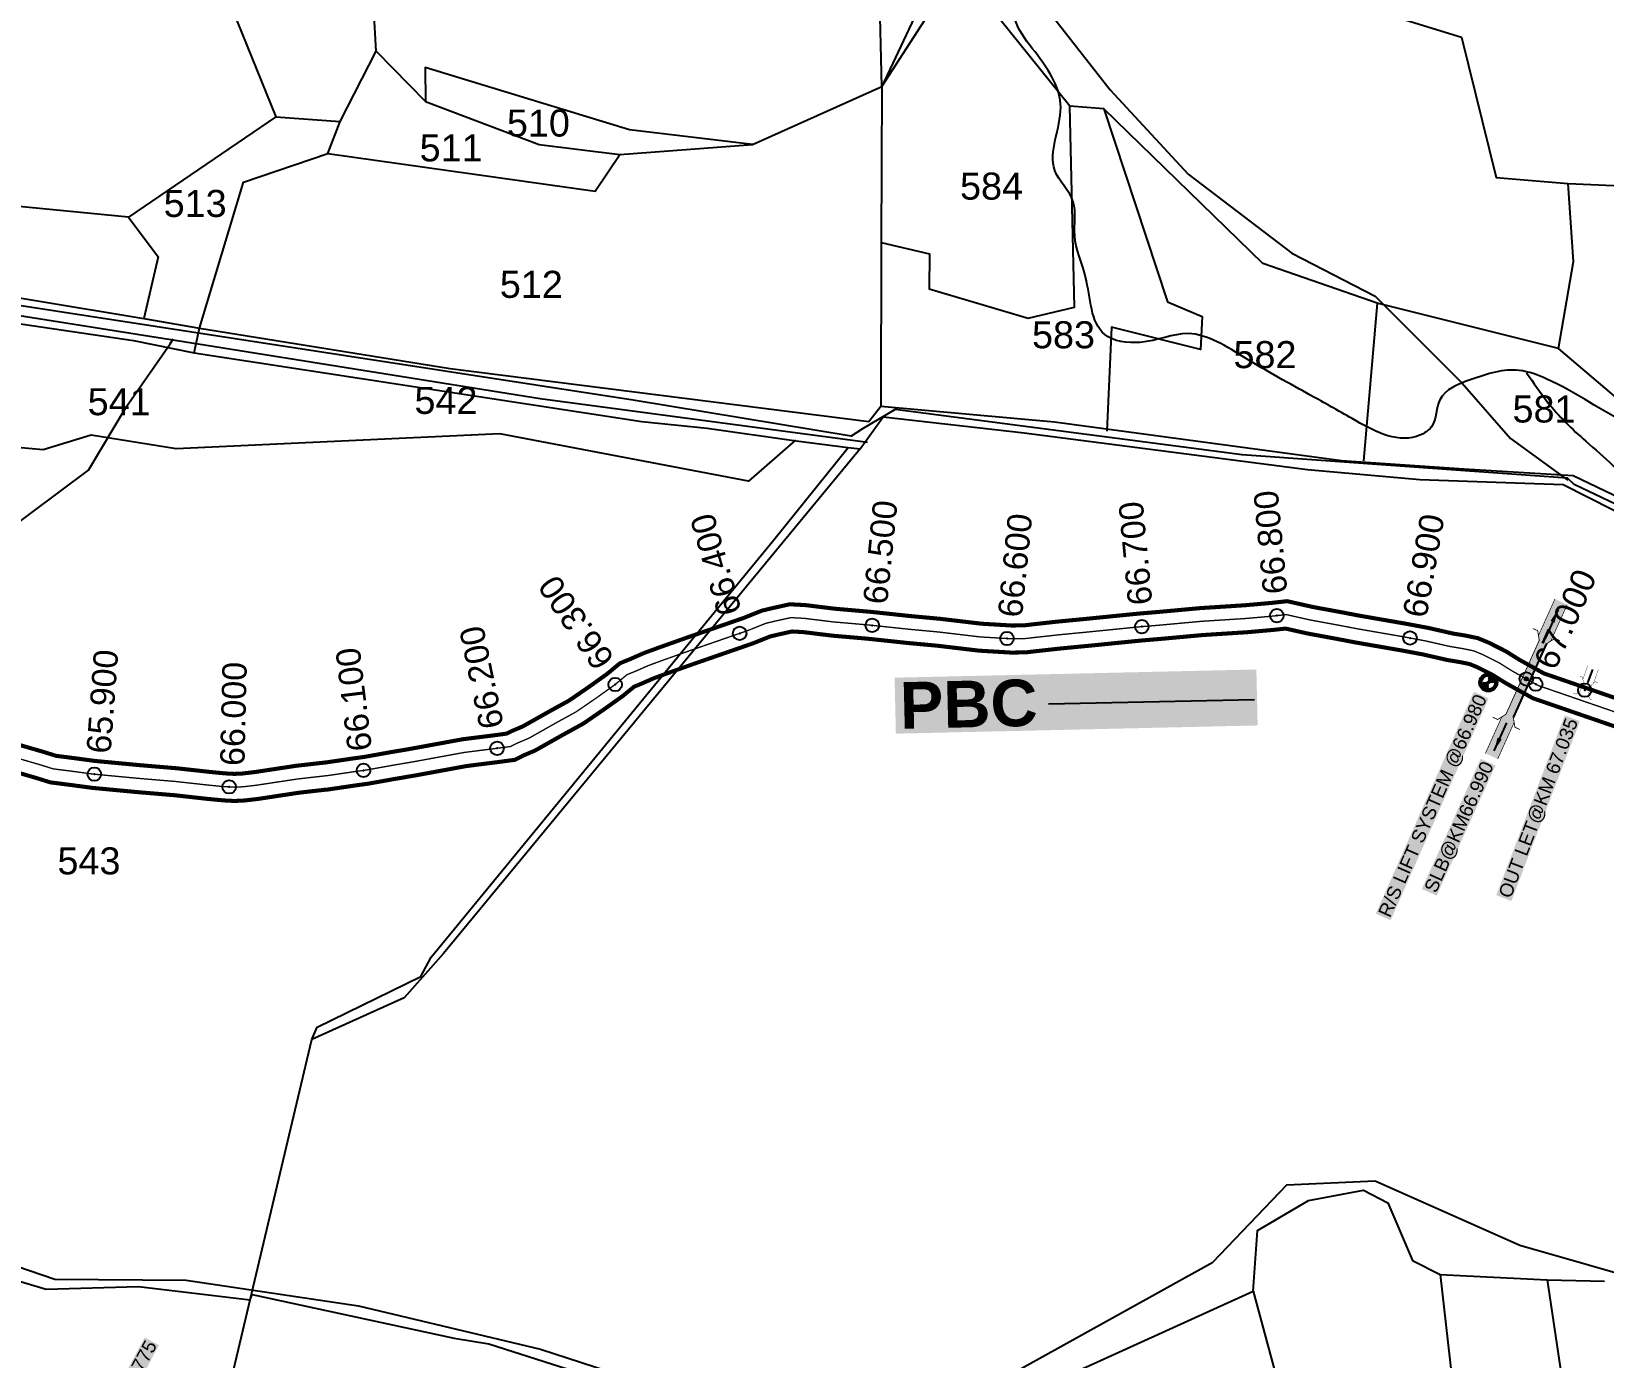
# Model space of a CAD drawing. Header units: inches. Extents: x 215816 to 245985, y 1583903 to 1595496.
# Drawn here: x 220343 to 221506, y 1590080 to 1591060 of the extents above; entities that cross this region are included whole.
import ezdxf
from ezdxf.enums import TextEntityAlignment as Align

# ---------------------------------------------------------------- set-up
doc = ezdxf.new("R2010")
doc.units = ezdxf.units.IN
doc.header["$MEASUREMENT"] = 0
doc.header["$PDMODE"] = 32
doc.header["$PDSIZE"] = 10
doc.linetypes.add('ACAD_ISO02W100', pattern=[15, 12, -3])
doc.linetypes.add('HIDDEN2', pattern=[0.1875, 0.125, -0.0625])
for name, color, linetype in [('CANAL1', 7, 'Continuous'), ('CSMark', 72, 'Continuous'), ('PLOT', 7, 'Continuous'), ('PLOTS NO', 7, 'Continuous'), ('ROAD', 1, 'Continuous'), ('STREAM', 4, 'Continuous'), ('STRUCTURE', 5, 'Continuous'), ('text2', 7, 'Continuous'), ('Title', 7, 'Continuous')]:
    doc.layers.add(name, color=color, linetype=linetype)
doc.styles.get("Standard").update_dxf_attribs({"font": 'arial.ttf'})
doc.dimstyles.get("Standard").update_dxf_attribs({"dimtxt": 0.18, "dimasz": 0.18, "dimexe": 0.18, "dimexo": 0.0625, "dimgap": 0.09, "dimtad": 0, "dimtih": 1, "dimtoh": 1, "dimdec": 4, "dimzin": 0, "dimdsep": 46, "dimtxsty": 'Standard', "dimcen": 0.09, "dimadec": 0, "dimazin": 0, "dimtfac": 1, "dimtdec": 4, "dimtofl": 0, "dimtmove": 0, "dimatfit": 3, "dimfxl": 1, "dimtolj": 1, "dimtzin": 0, "dimarcsym": 0})

# ---------------------------------------------------------------- blocks, each defined once
blk = doc.blocks.new('PUMP')
at = {"layer": 'text2', "linetype": 'Continuous'}
h = blk.add_hatch(color=5, dxfattribs=at)
h.dxf.hatch_style = 1
edge = h.paths.add_edge_path(flags=17)
edge.add_arc((0, 0), 10.1, 0, 360)
edge = h.paths.add_edge_path()
edge.add_arc((0, 0), 13.4, 0, 360)
h = blk.add_hatch(dxfattribs=at)
h.set_pattern_fill('ANSI37', color=1, scale=10)
h.set_pattern_definition([(45, (-205292.2248, -1596949.1993), (-0.8838834765, 0.8838834765), []), (135, (-205292.2248, -1596949.1993), (-0.8838834765, -0.8838834765), [])])
h.paths.add_polyline_path([(0, 10.1), (0, 0), (10.1, 0, 0.414214)])
h.paths.add_polyline_path([(0, 0), (-10.1, 0, 0.414214), (0, -10.1)])
at = {"layer": 'text2', "color": 5, "linetype": 'Continuous'}
for radius in [13.4, 10.1]:
    blk.add_circle((0, 0), radius, dxfattribs=at)
at = {"layer": 'text2', "linetype": 'Continuous'}
blk.add_circle((0, 0), 1.3, dxfattribs=at)
blk = doc.blocks.new('OT')
at = {"layer": 'STRUCTURE', "color": 190}
for points, const_width in [([(769775.2, 1706601.8), (769775.2, 1706597.8), (769769.2, 1706593.8), (769761.8, 1706593.8), (769754.4, 1706593.8), (769748.4, 1706597.8), (769748.4, 1706601.8)], 0.5), ([(769751.4, 1706595.8), (769729.4, 1706595.8)], 0.5), ([(769751.4, 1706579), (769729.4, 1706579)], 0.5), ([(769748.4, 1706573), (769748.4, 1706577), (769754.4, 1706581), (769761.8, 1706581), (769761.8, 1706581), (769761.8, 1706581), (769769.2, 1706581), (769775.2, 1706577), (769775.2, 1706573)], 0.5), ([(769761.8, 1706593.8), (769761.8, 1706581)], 2.5)]:
    blk.add_lwpolyline(points, dxfattribs=dict(at, const_width=const_width))
at = {"layer": 'STRUCTURE', "color": 0}
blk.add_circle((769761.8, 1706587.4), 1.87, dxfattribs=at)
blk.add_leader([(769732.6, 1706587.4), (769753.8, 1706587.4)], dimstyle='Standard', override={"dimasz": 10, "dimgap": 0.09, "dimtad": 0}, dxfattribs=at)
blk = doc.blocks.new('SLB')
at = {"layer": 'STRUCTURE'}
h = blk.add_hatch(dxfattribs=at)
h.set_pattern_fill('DOTS', color=6, scale=20, angle=320.3722, style=0)
h.set_pattern_definition([(320.372247934, (-159.4327, -72.9564), (1.2786241598, 0.5641323054), [0, -1.25])])
h.paths.add_polyline_path([(769699.5, 1706871.1), (769699.5, 1706861.1), (769729.1, 1706861.1), (769732.1, 1706863.1), (769792.1, 1706863.1), (769795.1, 1706861.1), (769824.7, 1706861.1), (769824.7, 1706871.1), (769795.1, 1706871.1), (769792.1, 1706869.1), (769732.1, 1706869.1), (769729.1, 1706871.1)])
at = {"layer": 'STRUCTURE', "color": 6, "const_width": 0.628}
for points in [[(769726.1, 1706877.1), (769726.1, 1706873.1), (769732.1, 1706869.1), (769792.1, 1706869.1), (769798.1, 1706873.1), (769798.1, 1706877.1)], [(769726.1, 1706855.1), (769726.1, 1706859.1), (769732.1, 1706863.1), (769792.1, 1706863.1), (769798.1, 1706859.1), (769798.1, 1706855.1)]]:
    blk.add_lwpolyline(points, dxfattribs=at)
at = {"layer": 'STRUCTURE', "color": 6, "linetype": 'ACAD_ISO02W100', "ltscale": 0.5, "const_width": 0.5}
for points in [[(769699.5, 1706871.1), (769729.1, 1706871.1)], [(769795.1, 1706871.1), (769824.7, 1706871.1)], [(769699.5, 1706861.1), (769729.1, 1706861.1)], [(769795.1, 1706861.1), (769824.7, 1706861.1)]]:
    blk.add_lwpolyline(points, dxfattribs=at)
at = {"layer": 'STRUCTURE', "color": 6}
blk.add_lwpolyline([(769732.1, 1706863.1), (769792.1, 1706863.1)], dxfattribs=at)
blk.add_lwpolyline([(769732.1, 1706863.1), (769792.1, 1706863.1)], dxfattribs=at)
at = {"layer": 'STRUCTURE', "color": 0}
blk.add_circle((769762.1, 1706866.1), 1.24, dxfattribs=at)
for points in [[(769703.8, 1706866), (769726.7, 1706866)], [(769818.6, 1706865.8), (769795.7, 1706865.8)]]:
    blk.add_leader(points, dimstyle='Standard', override={"dimasz": 10, "dimgap": 0.09, "dimtad": 0}, dxfattribs=at)
blk = doc.blocks.new('8888')
at = {"layer": 'Title', "color": 5, "insert": (195105.1, 1605624.96), "char_height": 23, "width": 173.819, "attachment_point": 1, "rotation": 320.80385, "bg_fill": 1, "box_fill_scale": 1.1, "bg_fill_color": 7, "bg_fill_true_color": 16777215, "bg_fill_transparency": 0}
blk.add_mtext('\\pxql;{\\fArial|b1|i0|c0|p34;\\C1;PBC}', dxfattribs=at)
at = {"layer": 'Title', "color": 1}
blk.add_leader([(195232.66, 1605504.62), (195153.95, 1605568.95)], dimstyle='Standard', override={"dimtxt": 5, "dimasz": 50, "dimgap": 0.09, "dimtad": 0, "dimzin": 2}, dxfattribs=at)

msp = doc.modelspace()

# ---------------------------------------------------------------- linework, layer by layer
at = {"color": 3}
for p in [(221420.68431, 1590578.64837, 37), (221448.79123, 1590581.29179), (221492, 1590573, 51)]:
    msp.add_point(p, dxfattribs=at)
at = {"layer": 'CANAL1', "color": 1, "ltscale": 4, "const_width": 3}
for points in [[(220313.24328, 1590538.61211), (220351.92759, 1590527.4296), (220361.49361, 1590524.44596), (220373.90885, 1590522.87602), (220390.24044, 1590520.6792), (220423.11898, 1590517.57872), (220450.52623, 1590515.282), (220475.39162, 1590512.53254), (220486.71187, 1590511.44983), (220493.32931, 1590511.11394), (220499.16563, 1590511.38878), (220508.38991, 1590512.46084), (220538.62251, 1590517.05676), (220560.47426, 1590519.53996), (220560.76404, 1590519.53742), (220580.19192, 1590522.40291), (220589.19366, 1590523.64321), (220609.39361, 1590527.25158), (220623.2822, 1590529.59563), (220661.95029, 1590536.69264), (220683.71352, 1590539.42961), (220694.63049, 1590540.87794), (220698.39153, 1590542.76563), (220706.79822, 1590546.3422), (220727.00041, 1590557.74423), (220740.77649, 1590565.30984), (220755.14947, 1590575.1762), (220768.71643, 1590584.86258), (220778.43774, 1590592.9064), (220786.38929, 1590596.17396), (220795.84213, 1590600.3258), (220806.68149, 1590604.32783), (220828.25812, 1590611.98678), (220869.95635, 1590626.42771), (220883.44783, 1590631.83922), (220891.30863, 1590633.70401), (220904.05437, 1590636.52953), (220915.45376, 1590635.93203), (220937.3085, 1590633.25021), (220963.78486, 1590630.95312), (220993.3193, 1590627.80719), (221015.31252, 1590625.77672), (221045.80941, 1590622.16094), (221068.49985, 1590620.81091), (221077.64321, 1590620.99276), (221085.99078, 1590621.94029), (221100.93034, 1590623.60672), (221124.61949, 1590625.88813), (221161.61702, 1590629.59299), (221177.91716, 1590630.96946), (221207.71344, 1590633.70485), (221240.74131, 1590635.8118), (221260.4958, 1590637.56598), (221271.84265, 1590638.82828), (221290.81028, 1590634.55037), (221311.57716, 1590630.73975), (221325.56578, 1590628.06002), (221359.67896, 1590622.14714), (221376.35985, 1590619.03522), (221394.51926, 1590614.90026), (221403.42179, 1590613.43808), (221412.73705, 1590611.53119), (221420.93359, 1590608.16673), (221433.46834, 1590601.85465), (221443.5197, 1590595.56899), (221461.79699, 1590585.39798), (221798.82214, 1590469.25118)], [(220307.99672, 1590519.30989), (220346.17241, 1590508.2744), (220357.22839, 1590504.82604), (220371.32115, 1590503.04398), (220387.96756, 1590500.8048), (220421.34502, 1590497.65728), (220448.59177, 1590495.374), (220473.34038, 1590492.63746), (220485.25213, 1590491.49817), (220493.29269, 1590491.09006), (220500.79237, 1590491.44322), (220511.04809, 1590492.63516), (220541.25549, 1590497.22724), (220561.51974, 1590499.53004), (220562.14396, 1590499.52458), (220583.01608, 1590502.60309), (220592.31834, 1590503.88479), (220612.81639, 1590507.54642), (220626.7518, 1590509.89837), (220665.00571, 1590516.91936), (220686.27648, 1590519.59439), (220700.59551, 1590521.49406), (220706.80047, 1590524.60837), (220715.65578, 1590528.3758), (220736.72959, 1590540.26977), (220751.27551, 1590548.25816), (220766.62053, 1590558.7918), (220780.91757, 1590568.99942), (220788.84826, 1590575.5616), (220794.21271, 1590577.76604), (220803.33387, 1590581.7722), (220813.49051, 1590585.52217), (220834.87588, 1590593.11322), (220876.95565, 1590607.68629), (220889.51217, 1590612.72278), (220895.78137, 1590614.20999), (220905.72563, 1590616.41447), (220913.71024, 1590615.99597), (220935.2255, 1590613.35579), (220961.86114, 1590611.04488), (220991.3407, 1590607.90481), (221013.21548, 1590605.88528), (221044.03659, 1590602.23106), (221068.10415, 1590600.79909), (221078.97279, 1590601.01524), (221088.22722, 1590602.06571), (221102.99766, 1590603.71328), (221126.57451, 1590605.98387), (221163.45498, 1590609.67701), (221179.67284, 1590611.04654), (221209.26456, 1590613.76315), (221242.26269, 1590615.8682), (221262.4862, 1590617.66402), (221270.71735, 1590618.57972), (221286.80372, 1590614.95163), (221307.89084, 1590611.08225), (221321.97622, 1590608.38398), (221356.13704, 1590602.46286), (221372.30415, 1590599.44678), (221390.67474, 1590595.26374), (221399.79421, 1590593.76592), (221406.88295, 1590592.31481), (221412.62641, 1590589.95727), (221423.64766, 1590584.40735), (221433.3483, 1590578.34101), (221453.61301, 1590567.06402), (221792.15986, 1590450.39282)]]:
    msp.add_lwpolyline(points, dxfattribs=at)
at = {"layer": 'CANAL1', "color": 1, "linetype": 'HIDDEN2', "ltscale": 40, "const_width": 1}
msp.add_lwpolyline([(220310.57699, 1590529.15466), (220349.00699, 1590518.04566), (220359.31799, 1590514.82966), (220372.57199, 1590513.15366), (220389.06099, 1590510.93566), (220422.18899, 1590507.81166), (220449.51599, 1590505.52166), (220474.32299, 1590502.77866), (220485.93899, 1590501.66766), (220493.26799, 1590501.29566), (220499.93599, 1590501.60966), (220509.67599, 1590502.74166), (220539.89599, 1590507.33566), (220560.95399, 1590509.72866), (220561.41099, 1590509.72466), (220581.56099, 1590512.69666), (220590.71299, 1590513.95766), (220611.06199, 1590517.59266), (220624.97399, 1590519.94066), (220663.43499, 1590526.99966), (220684.95199, 1590529.70566), (220697.56999, 1590531.37966), (220702.55299, 1590533.88066), (220711.18399, 1590537.55266), (220731.82199, 1590549.20066), (220745.98299, 1590556.97766), (220760.84199, 1590567.17766), (220774.77399, 1590577.12466), (220783.59999, 1590584.42766), (220790.25799, 1590587.16366), (220799.54499, 1590591.24266), (220810.04299, 1590595.11866), (220831.52399, 1590602.74366), (220873.41299, 1590617.25066), (220886.43699, 1590622.47466), (220893.50199, 1590624.15066), (220904.84699, 1590626.66566), (220914.53899, 1590626.15766), (220936.22399, 1590623.49666), (220962.77999, 1590621.19266), (220992.28699, 1590618.04966), (221014.22099, 1590616.02466), (221044.87999, 1590612.38966), (221068.25899, 1590610.99866), (221078.26499, 1590611.19766), (221087.06599, 1590612.19666), (221101.92099, 1590613.85366), (221125.55399, 1590616.12966), (221162.49299, 1590619.82866), (221178.75199, 1590621.20166), (221208.44599, 1590623.92766), (221241.45899, 1590626.03366), (221261.44799, 1590627.80866), (221271.23699, 1590628.89766), (221288.76399, 1590624.94466), (221309.69099, 1590621.10466), (221323.72799, 1590618.41566), (221357.86499, 1590612.49866), (221374.28899, 1590609.43466), (221392.55399, 1590605.27566), (221401.56499, 1590603.79566), (221409.76699, 1590602.11666), (221416.73699, 1590599.25566), (221428.51499, 1590593.32466), (221438.39099, 1590587.14866), (221457.66199, 1590576.42466), (221795.44799, 1590460.01566)], dxfattribs=at)
at = {"layer": 'PLOT'}
for points in [[(221614.95701, 1590754.6531), (221531.85583, 1590775.38347), (221472.46416, 1590825.73232), (221338.51887, 1590859.10622), (221253.91657, 1590888.54752), (221136.28704, 1591002.94062), (221111.18013, 1591004.80554), (221036.70368, 1591097.61102), (221030.52354, 1591102.18729), (221029.4953, 1591108.48651), (221053.89389, 1591130.85085), (221053.89389, 1591130.85085), (221061.14236, 1591127.44203), (221112.449, 1591174.5222), (221116.18716, 1591207.90784), (221113.16997, 1591317.35405), (221120.52304, 1591378.52118), (221044.48222, 1591333.32261), (221014.43482, 1591261.81108), (221005.43812, 1591220.72572), (221040.33795, 1591150.46218), (221065.76774, 1591149.73138), (221109.87875, 1591182.30699), (221107.68166, 1591321.38975)], [(220562.50475, 1590969.96405), (220760.12245, 1590942.03906), (220778.40712, 1590969.05828), (220876.41799, 1590976.55379), (220972.07451, 1591019.29687), (220967.00407, 1591235.59159)], [(221816.59475, 1590951.04247), (221831.00932, 1591034.99558), (221767.00367, 1591054.66862), (221750.48761, 1591085.57952), (221535.99611, 1591107.99163), (221367.39609, 1591138.79976), (221356.7116, 1591069.46665), (221400.89672, 1591055.8073), (221426.46067, 1590952.11951), (221479.61491, 1590947.78387), (221675.2366, 1590939.0706)], [(221029.4953, 1591108.48651), (221000.18918, 1591078.92934), (220972.07451, 1591019.29687), (221014.64816, 1591085.25338), (221030.52354, 1591102.18729), (221061.14236, 1591127.44203)], [(220261.34212, 1590854.85672), (220418.68949, 1590831.59488), (220463.65308, 1590822.56167), (220467.40584, 1590840.60809), (220500.00886, 1590948.57796), (220562.50475, 1590969.96405), (220571.39498, 1590993.5467), (220598.167, 1591045.52971), (220594.87359, 1591102.79481)], [(220507.59346, 1591097.62028), (220492.15709, 1591075.40752), (220523.90166, 1590997.07972), (220571.39498, 1590993.5467)], [(220598.167, 1591045.52971), (220634.73774, 1591008.30532), (220718.80408, 1590976.57828), (220778.40712, 1590969.05828)], [(220876.41799, 1590976.55379), (220785.54135, 1590987.25574), (220634.44427, 1591033.33106), (220634.73774, 1591008.30532)], [(220972.07451, 1591019.29687), (220971.6269, 1590903.9903), (220971.27907, 1590783.06871)], [(220971.6269, 1590903.9903), (221007.44076, 1590895.60239), (221007.23345, 1590869.71776), (221080.44403, 1590848.01914), (221114.60254, 1590856.35361), (221111.18013, 1591004.80554)], [(221136.28704, 1591002.94062), (221183.50258, 1590860.07608), (221208.96807, 1590849.41031), (221207.68696, 1590824.94643), (221141.94262, 1590841.33664), (221138.56323, 1590764.59882)], [(219135.71229, 1590969.22848), (219189.73269, 1590990.16225), (219253.63627, 1590990.44384), (219390.8995, 1590969.8032), (219555.08716, 1590948.90251), (219669.78795, 1590935.67655), (219771.32324, 1590925.3496), (219877.77466, 1590915.00439), (219909.40687, 1590911.24786), (220010.59592, 1590914.90444), (220093.9542, 1590903.93941), (220268.67213, 1590873.99173), (220426.2186, 1590847.82921), (220467.40584, 1590840.60809), (220652.8556, 1590810.87274), (220962.43254, 1590771.5886), (220971.27907, 1590783.06871), (221099.85181, 1590771.48697), (221312.05016, 1590742.79133), (221402.44343, 1590736.78153), (221483.30848, 1590731.67172), (221589.94841, 1590680.66953)], [(220523.90166, 1590997.07972), (220414.85576, 1590922.74987), (220436.8527, 1590893.54044), (220426.2186, 1590847.82921)], [(220414.85576, 1590922.74987), (220098.16163, 1590953.56877), (220093.9542, 1590903.93941)], [(221472.46416, 1590825.73232), (221483.58134, 1590890.08298), (221479.61491, 1590947.78387)], [(221338.51887, 1590859.10622), (221328.34763, 1590742.66293)], [(220908.22936, 1590757.83514), (220873.53178, 1590727.66618), (220689.71007, 1590762.62665), (220450.30898, 1590751.46046), (220387.37527, 1590761.59473), (220351.81685, 1590750.70564), (220286.38651, 1590756.60862), (220283.41254, 1590812.52278), (220229.14539, 1590830.37207), (220094.26301, 1590822.30482)], [(220463.65308, 1590822.56167), (220794.69937, 1590771.69046), (220843.00966, 1590766.7813), (220908.74046, 1590757.30781), (220947.2879, 1590752.3969), (220956.10672, 1590751.50704), (220973.10127, 1590775.20176), (221077.47883, 1590763.38905), (221286.97386, 1590736.08559), (221369.94745, 1590728.87955), (221475.99311, 1590725.0418), (221603.99051, 1590660.25522), (221779.40968, 1590572.67321), (221847.6671, 1590547.32015), (222117.12388, 1590453.7959), (222426.76591, 1590340.55005), (222681.79154, 1590255.91574), (222819.13988, 1590217.22308), (222951.14311, 1590178.80839), (222973.16414, 1590168.84195)], [(220474.5531, 1589994.1337), (220504.90738, 1590122.19147), (220550.67048, 1590314.61576), (220554.41163, 1590323.72567), (220631.11252, 1590361.17688), (220638.76973, 1590375.47838), (220892.34456, 1590684.30412), (220947.2879, 1590752.3969)], [(220956.10672, 1590751.50704), (220647.86999, 1590378.28905), (220618.95235, 1590345.54505), (220550.67048, 1590314.61576)], [(219980.70673, 1590303.22211), (220161.95275, 1590205.24688), (220161.95275, 1590205.24688), (220160.77104, 1590196.08048), (220270.14692, 1590154.93593), (220354.18088, 1590130.11704), (220422.45151, 1590132.06704), (220504.90738, 1590122.19147), (220506.48836, 1590126.22143), (220655.919, 1590093.91973), (220681.41645, 1590089.779), (220775.74683, 1590059.66695), (220827.49119, 1590044.03478), (220910.48306, 1590022.4097), (220999.61691, 1590016.56996), (221246.79659, 1590128.68537), (221250.07572, 1590173.51226), (221287.59178, 1590195.76013), (221328.44821, 1590203.21339), (221346.47002, 1590193.81542), (221364.56013, 1590151.3499), (221385.16282, 1590140.84836), (221464.19307, 1590136.98893), (221506.65162, 1590136.07903)], [(221385.16282, 1590140.84836), (221439.93303, 1589655.79921)], [(221464.19307, 1590136.98893), (221513.20159, 1589807.56846), (221620.38908, 1589812.86546)], [(221246.79659, 1590128.68537), (221264.36183, 1590063.72728), (221288.55859, 1589958.51765), (221300.6315, 1589894.57407), (221306.92301, 1589810.59942), (221316.75146, 1589726.13343)]]:
    msp.add_lwpolyline(points, dxfattribs=at)
at = {"layer": 'ROAD'}
for points in [[(220834.1613, 1591359.18553), (220885.21479, 1591309.03625), (220915.97739, 1591274.40465), (220983.71026, 1591214.62209), (221073.37413, 1591103.5295), (221140.89342, 1591016.90888), (221198.75699, 1590954.49354), (221275.28673, 1590896.23544), (221337.04469, 1590864.44257), (221401.27841, 1590800.09578), (221437.11043, 1590759.22476), (221479.52378, 1590728.24974)], [(218363.59335, 1590869.20551), (218459.7593, 1590863.49791), (218624.18689, 1590854.95434), (218710.83764, 1590848.5893), (218721.50413, 1590849.53073), (218822.29509, 1590857.29224), (218840.07053, 1590860.64441), (219017.76219, 1590914.93811), (219192.39042, 1590978.68699), (219265.29632, 1590976.49375), (219423.40159, 1590953.35186), (219634.42378, 1590928.03992), (219744.06399, 1590916.91959), (219930.23367, 1590900.21881), (220011.67647, 1590902.9131), (220169.31722, 1590876.23979), (220466.46024, 1590829.12059), (220719.44222, 1590788.76448), (220961.49401, 1590756.38521)], [(221587.70582, 1590675.81742), (221484.12062, 1590725.15306), (221479.16217, 1590729.76783), (221238.70852, 1590746.92034), (220981.96758, 1590780.62801), (220957.82157, 1590766.2274), (220949.45888, 1590760.8795), (220788.24387, 1590787.53395), (220221.72668, 1590874.66716), (220010.64037, 1590908.22531), (219912.56209, 1590906.05041), (219680.40091, 1590929.22377), (219341.87559, 1590970.88113), (219250.77358, 1590985.63929), (219194.70621, 1590985.17728), (219017.00419, 1590920.49593), (218866.867, 1590871.61067), (218804.70169, 1590861.39212), (218706.9941, 1590854.70358), (218528.85314, 1590867.47002), (218365.61612, 1590876.04096)], [(219978.24589, 1590294.14781), (220012.13768, 1590358.91044), (220013.11086, 1590408.83428), (220034.30051, 1590476.83836), (220088.7341, 1590529.66149), (220257.46982, 1590640.2141), (220385.46089, 1590735.60403), (220413.53299, 1590782.88541), (220445.69683, 1590829.06131), (220447.91585, 1590832.73151)], [(219949.70432, 1590225.59094), (220034.65165, 1590210.82844), (220108.50786, 1590194.13434), (220162.95763, 1590200.06777), (220167.45295, 1590201.79121), (220304.83697, 1590156.46777), (220360.53023, 1590137.52223), (220457.58397, 1590136.74115), (220585.07299, 1590117.78216), (220719.59739, 1590085.79515), (220769.75598, 1590069.43872), (220922.19819, 1590029.24046), (221012.07106, 1590036.4194), (221216.94671, 1590150.04885), (221271.75981, 1590207.32322), (221337.10661, 1590210.24094), (221443.9936, 1590162.67858), (221543.79643, 1590134.11394)]]:
    msp.add_lwpolyline(points, dxfattribs=at)
at = {"layer": 'STREAM'}
for points in [[(220693.29547, 1593520.6654), (220684.45378, 1593488.60436), (220677.24044, 1593459.23667), (220672.33751, 1593441.7651), (220639.9802, 1593412.42502), (220625.23966, 1593404.77843), (220612.81437, 1593379.5458), (220593.31526, 1593360.98575), (220580.19095, 1593341.61837), (220559.84272, 1593327.38815), (220542.86606, 1593285.41915), (220521.46347, 1593255.82119), (220505.41899, 1593223.6681), (220493.26568, 1593198.32539), (220443.51086, 1593153.83893), (220408.19222, 1593114.8872), (220383.76672, 1593088.7971), (220355.65709, 1593060.64616), (220331.51639, 1593037.56259), (220291.86431, 1592993.8765), (220255.70343, 1592941.85355), (220237.79638, 1592920.0962), (220229.13929, 1592886.39796), (220203.43175, 1592867.0867), (220191.42761, 1592830.57315), (220167.51391, 1592794.57573), (220163.72708, 1592747.02435), (220102.45961, 1592704.06406), (220040.70463, 1592684.54642), (220003.49026, 1592672.74057), (219906.00959, 1592639.33691), (219801.74721, 1592595.0156), (219732.95625, 1592580.0857), (219635.9382, 1592523.79697), (219592.02015, 1592480.49398), (219567.39535, 1592455.93008), (219511.13166, 1592451.18321), (219452.29556, 1592403.86209), (219375.93582, 1592360.78662), (219291.70346, 1592352.41819), (219227.86564, 1592329.4555), (219145.53741, 1592307.34323), (219041.62356, 1592255.21602), (218990.36259, 1592221.95401), (218922.14957, 1592184.27039), (218863.02928, 1592130.79113), (218840.41681, 1592086.20472), (218813.11583, 1592046.43707), (218798.96608, 1591986.80859), (218781.62917, 1591911.73055), (218766.54521, 1591861.33485), (218767.25683, 1591832.87414), (218763.36916, 1591794.71055), (218750.10327, 1591765.85906), (218734.08782, 1591723.80194), (218718.6201, 1591669.47837), (218705.83266, 1591605.21831), (218671.70026, 1591555.64813), (218625.72856, 1591494.64325), (218600.68054, 1591479.55795), (218603.71357, 1591436.67529), (218617.65451, 1591425.00687), (218607.14491, 1591384.8716), (218597.29293, 1591342.53098), (218595.51302, 1591307.2549), (218600.97485, 1591259.61133), (218597.68466, 1591208.06619), (218588.99861, 1591164.66029), (218583.75626, 1591144.31387), (218576.04728, 1591116.59451), (218623.16646, 1591075.6803), (218693.05363, 1591038.77683), (218717.15362, 1591012.47773), (218726.66957, 1590987.20351), (218744.72022, 1590946.10874), (218741.82421, 1590910.78282), (218734.95748, 1590889.24653), (218722.99364, 1590869.15867), (218714.20378, 1590853.12326), (218710.41155, 1590837.86968), (218705.19409, 1590816.9657)], [(220711.08486, 1592903.76308), (220704.91791, 1592894.52352), (220700.01217, 1592879.36414), (220686.90746, 1592869.2172), (220667.81543, 1592831.99264), (220646.23069, 1592815.29173), (220634.05289, 1592788.8514), (220597.38376, 1592761.21343), (220578.55075, 1592736.46799), (220556.6657, 1592717.56241), (220529.48694, 1592691.51991), (220494.36922, 1592660.86804), (220487.45, 1592628.28796), (220458.53308, 1592579.07739), (220446.03127, 1592533.10053), (220431.46432, 1592502.08162), (220424.1649, 1592469.08616), (220413.92676, 1592443.83345), (220414.81958, 1592419.37115), (220404.35052, 1592381.45326), (220401.45683, 1592328.66259), (220386.69635, 1592287.85817), (220380.29334, 1592259.85285), (220333.7976, 1592199.90672), (220309.44675, 1592159.62993), (220294.59869, 1592135.07091), (220266.37787, 1592102.90528), (220251.99833, 1592067.85291), (220238.06374, 1592036.1437), (220207.97834, 1591988.60135), (220191.41197, 1591937.67089), (220171.37478, 1591900.77284), (220142.89839, 1591874.33086), (220103.85088, 1591838.99534), (220059.61539, 1591822.6826), (220033.78798, 1591815.47575), (220006.85202, 1591797.38652), (219981.76879, 1591780.65447), (219954.69911, 1591758.41727), (219937.8563, 1591735.68088), (219908.40416, 1591679.70996), (219887.84165, 1591654.57718), (219866.48881, 1591618.57622), (219854.94517, 1591584.28771), (219826.79615, 1591535.32972), (219813.34649, 1591522.30326), (219782.58906, 1591518.38103), (219751.93926, 1591504.90519), (219735.94002, 1591470.41772), (219713.70102, 1591447.12177), (219709.99139, 1591414.91777), (219698.13778, 1591373.28729), (219687.1313, 1591341.25306), (219626.8956, 1591295.03381), (219613.35151, 1591251.23021), (219612.12879, 1591205.53154), (219596.72333, 1591148.60366), (219583.71793, 1591129.27629), (219544.94385, 1591138.95605), (219553.97833, 1591101.05102), (219552.69812, 1591074.91152), (219540.95785, 1591063.79139), (219539.00872, 1591034.36172)], [(222959.62426, 1590397.54059), (222926.61845, 1590419.53064), (222879.19457, 1590422.89821), (222821.46807, 1590431.59551), (222759.22448, 1590432.16832), (222743.5044, 1590434.18124), (222693.86501, 1590418.86173), (222638.32803, 1590399.01275), (222604.44534, 1590365.50389), (222582.27403, 1590356.59112), (222508.56461, 1590371.88514), (222439.76377, 1590389.53443), (222403.74127, 1590410.78032), (222362.67938, 1590439.50673), (222322.84134, 1590464.23896), (222252.18188, 1590508.74171), (222201.40524, 1590539.38473), (222152.40059, 1590571.32576), (222110.38299, 1590595.47716), (222081.8015, 1590614.00807), (222048.65986, 1590639.03927), (222021.71682, 1590648.19689), (221979.7696, 1590665.52156), (221943.54568, 1590677.61675), (221891.52892, 1590699.19728), (221855.71801, 1590708.8731), (221811.18297, 1590709.0177), (221731.33717, 1590721.29823), (221695.72998, 1590726.41231), (221645.59945, 1590735.7535), (221617.03943, 1590746.97199), (221568.02969, 1590754.3786), (221519.66323, 1590772.02611), (221463.98934, 1590803.05992), (221443.57412, 1590809.46174), (221407.88772, 1590802.68805), (221384.77043, 1590787.63857), (221378.63866, 1590767.86246), (221367.67521, 1590760.66901), (221320.02477, 1590773.80922), (221289.36689, 1590791.0285), (221241.17469, 1590818.43495), (221198.57796, 1590836.64479), (221163.18234, 1590830.1888), (221136.99745, 1590836.02831), (221122.83291, 1590878.50736), (221114.75143, 1590909.22837), (221113.63797, 1590934.166), (221100.09913, 1590957.32996), (221104.41081, 1591004.04048), (221087.45355, 1591042.28801), (221072.77862, 1591063.57288), (221068.54214, 1591076.48686), (221060.93592, 1591096.56374), (221032.44678, 1591118.01441), (221028.71609, 1591140.09268), (221009.28302, 1591179.14382), (220999.99942, 1591223.37697), (221011.90427, 1591264.13208), (221032.0275, 1591305.25414), (221044.67124, 1591336.29108), (221054.97727, 1591351.37799), (221091.84041, 1591360.60997), (221110.50684, 1591414.30149), (221151.33283, 1591421.50805), (221259.16421, 1591413.99667), (221325.04854, 1591386.59395), (221385.02268, 1591359.90617), (221428.11684, 1591316.31364), (221479.84908, 1591265.76541), (221530.28188, 1591255.29212), (221601.47113, 1591273.64294), (221635.67087, 1591275.65937), (221697.60183, 1591256.17929), (221770.50125, 1591247.19858), (221854.99022, 1591252.92869), (221909.50486, 1591260.74646), (221969.12637, 1591263.89797), (222027.30311, 1591266.49555), (222081.52514, 1591269.8954), (222120.87174, 1591288.29271), (222193.91921, 1591335.82164), (222256.96832, 1591371.91779), (222330.34932, 1591407.00695), (222422.14967, 1591413.55295), (222475.52482, 1591413.97843), (222520.28367, 1591420.87117), (222558.38177, 1591434.31848), (222582.8348, 1591446.17768), (222598.23907, 1591452.24917), (222653.80635, 1591452.87543), (222692.3406, 1591456.55367), (222719.01091, 1591462.63877), (222747.07333, 1591459.4869), (222774.83043, 1591463.17338), (222807.778, 1591482.26385)], [(221449.02349, 1590807.74542), (221464.41663, 1590786.09194), (221492.76087, 1590757.08934), (221512.67266, 1590739.24097), (221528.24909, 1590721.55936), (221545.99453, 1590695.68688), (221567.12394, 1590666.7225), (221580.00419, 1590652.88419), (221603.01762, 1590646.34469), (221611.37652, 1590644.91624), (221632.53967, 1590617.17508), (221673.68121, 1590592.34723), (221705.11103, 1590575.01314), (221719.4792, 1590560.16027), (221736.25453, 1590547.93722), (221747.31902, 1590534.37817), (221755.1601, 1590520.31487), (221773.76055, 1590499.52526), (221782.35985, 1590469.73609), (221830.97317, 1590439.11617), (221860.58727, 1590422.06133), (221864.48772, 1590391.24666), (221876.48323, 1590324.94892), (221873.55418, 1590285.5416), (221872.02344, 1590255.2051), (221867.61986, 1590232.6677)]]:
    msp.add_spline(points, degree=3, dxfattribs=at)
at = {"layer": 'text2', "color": 3, "linetype": 'Continuous'}
for p in [(221264.27092, 1590628.1227), (220866.99563, 1590615.0282), (220965.03109, 1590620.95288), (221164.43193, 1590619.99239), (221064.71182, 1590611.20971), (221362.76747, 1590611.58407), (220774.88391, 1590577.21561), (221455.73781, 1590577.49543), (220687.57301, 1590530.05338), (220389.70645, 1590510.87479), (220588.76714, 1590513.68955), (220489.43585, 1590501.49017)]:
    msp.add_point(p, dxfattribs=at)

# ---------------------------------------------------------------- block references
at = {"layer": 'STRUCTURE', "color": 0, "rotation": 65.74739314289994}
msp.add_blockref('SLB', (1461484.85098, 187642.92552), dxfattribs=at)
at = {"layer": 'STRUCTURE', "color": 0, "xscale": 0.4999999999999997, "yscale": 0.4999999999999997, "zscale": 0.4999999999999997, "rotation": 250.5417432866907}
msp.add_blockref('OT', (-454853.03395, 2237722.06653, 51), dxfattribs=at)
at = {"layer": 'text2', "xscale": 1.5, "yscale": 1.5, "zscale": 1.5, "rotation": 40.49607313396759}
msp.add_blockref('8888', (1562462.91636, -430969.20528), dxfattribs=at)
at = {"layer": 'text2', "color": 3, "linetype": 'Continuous', "xscale": 0.5, "yscale": 0.5, "zscale": 0.5}
msp.add_blockref('PUMP', (221420.68431, 1590578.64837, 37), dxfattribs=at)

# ---------------------------------------------------------------- texts
at = {"layer": 'CSMark', "color": 1}
for s, rotation, p in [('66.500', 84.20113201, (220967.06113, 1590636.80516, 49)), ('66.700', 95.44073987, (221163.33323, 1590635.93632, 49)), ('66.800', 95.44073987, (221263.17221, 1590644.06663, 49)), ('66.400', 106.1062005, (220860.04158, 1590628.8677, 49)), ('66.600', 84.20113201, (221066.74186, 1590627.06199, 49)), ('66.900', 79.84429122, (221365.99591, 1590627.23633, 49)), ('66.300', 124.25324098, (220767.65127, 1590591.18418, 49)), ('67.000', 66.10332691, (221461.93763, 1590590.40775, 49)), ('66.200', 101.74616095, (220683.89304, 1590544.72229, 49)), ('65.900', 85.70282655, (220392.75536, 1590526.30645, 49)), ('66.100', 96.9785313, (220586.22642, 1590527.95453, 49)), ('66.000', 88.64896136, (220491.68759, 1590517.05814, 49))]:
    msp.add_text(s, height=18, rotation=rotation, dxfattribs=at).set_placement(p, align=Align.MIDDLE_LEFT)
at = {"layer": 'PLOTS NO'}
for s, p in [('510', (220718.12453, 1590992.37395)), ('511', (220653.5845, 1590974.04388)), ('584', (221053.24042, 1590945.74777)), ('513', (220464.25509, 1590932.9285)), ('512', (220712.89886, 1590873.10834)), ('583', (221106.48014, 1590835.81915)), ('582', (221255.50204, 1590821.13485)), ('541', (220408.05627, 1590786.33443)), ('542', (220649.76944, 1590787.29608)), ('581', (221461.86257, 1590780.93427)), ('543', (220385.72153, 1590446.79518))]:
    msp.add_text(s, height=20, dxfattribs=at).set_placement(p, align=Align.MIDDLE_CENTER)
at = {"layer": 'STRUCTURE', "color": 5, "char_height": 10, "attachment_point": 1, "bg_fill": 1, "box_fill_scale": 1.1, "bg_fill_color": 7, "bg_fill_true_color": 16777215, "bg_fill_transparency": 0}
for s, insert, width, rotation in [('R/S LIFT SYSTEM @66.980 ', (221338.77264, 1590408.23916), 177.4328786, 66.15641831), ('OUT LET@KM 67.035', (221427.81445, 1590421.9739), 140.2773533, 69.13813636), ('SLB@KM66.990', (221372.83493, 1590426.4808), 103.7016371, 65.6726128), ('SLB @ KM 64.775', (220372.62158, 1589991.39472, 57), 115.4547067, 61.684596)]:
    msp.add_mtext(s, dxfattribs=dict(at, insert=insert, width=width, rotation=rotation))

doc.saveas('drawing.dxf')
